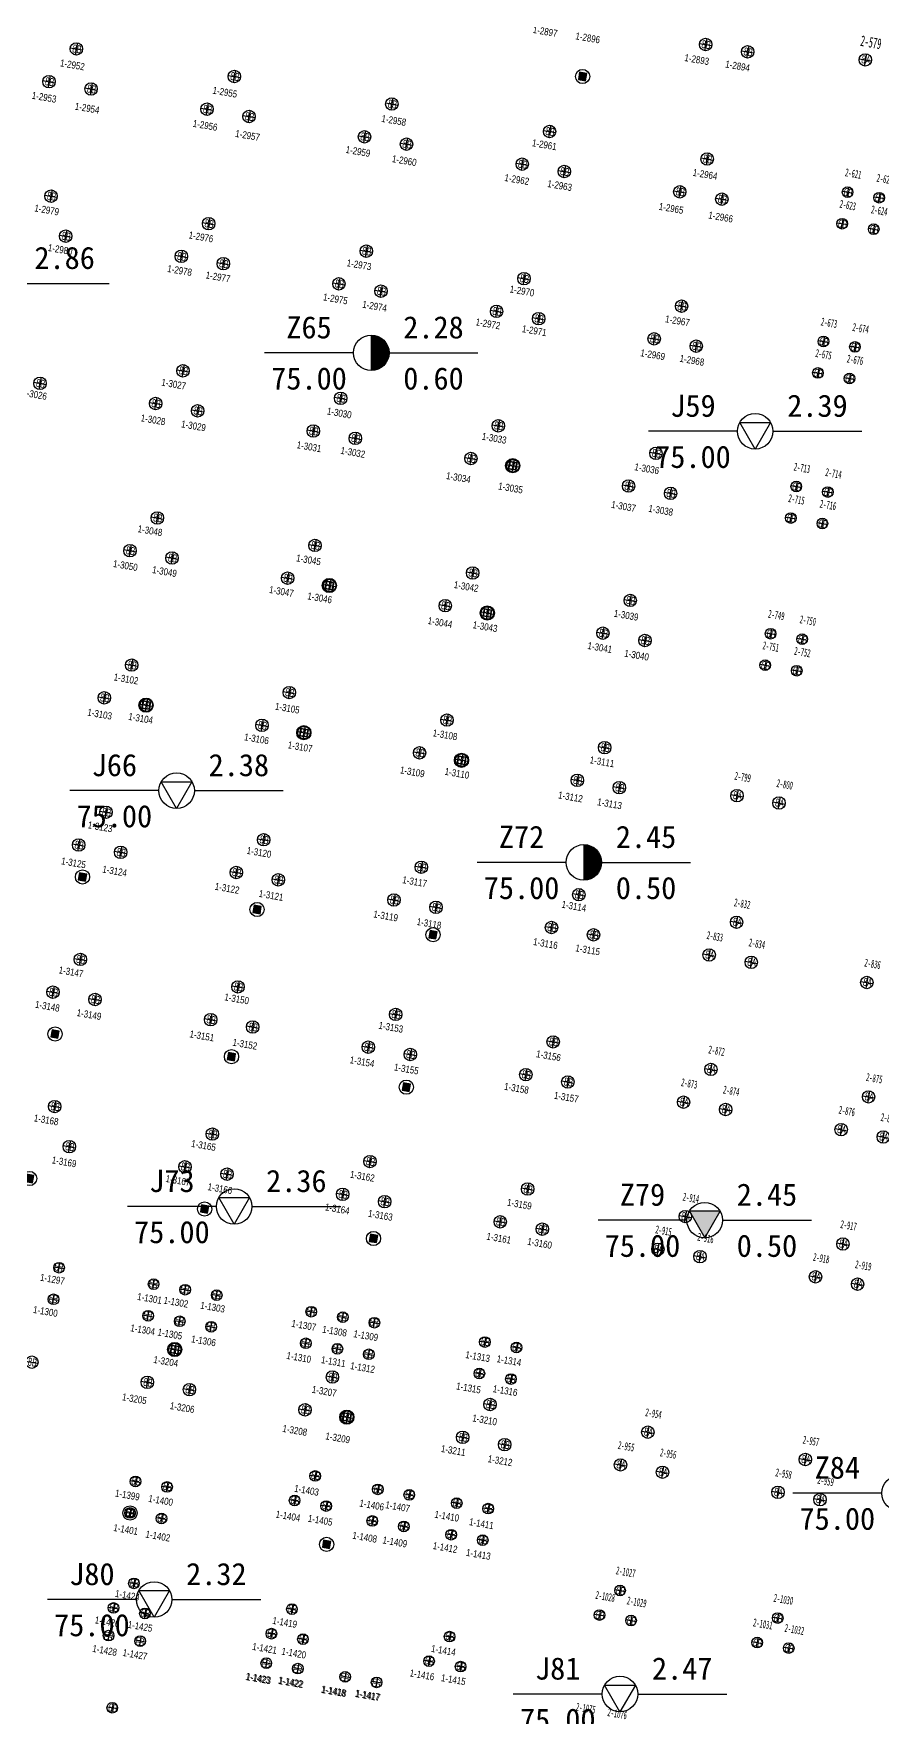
# Model space of a CAD drawing. Header units: millimetres. Extents: x 274830 to 6381169, y -2686084 to 432211.
# Drawn here: x 275197.8 to 275245.5, y 143208.3 to 143303 of the extents above; entities that cross this region are included whole.
import ezdxf
from ezdxf.enums import TextEntityAlignment as Align

# ---------------------------------------------------------------- set-up
doc = ezdxf.new("R2010")
doc.units = ezdxf.units.MM
doc.linetypes.add('DASHED2', pattern=[0.375, 0.25, -0.125])
for name, color, linetype in [('00-TKSXK', 7, 'Continuous'), ('HOLE', 1, 'Continuous'), ('S-FUND-PILE', 11, 'Continuous'), ('立柱桩', 4, 'Continuous')]:
    doc.layers.add(name, color=color, linetype=linetype)
doc.layers.add('_0', color=7, linetype='Continuous', lineweight=9)
doc.layers.add('ZBH', color=3, linetype='DASHED2', lineweight=20)
doc.layers.add('S-ANNO-MODI-NAME', color=1, linetype='Continuous', plot=False)
doc.styles.add('ST', font='')
doc.styles.add('ZBH', font='Arial', dxfattribs={"width": 0.8})
doc.styles.add('测量', font='', dxfattribs={"width": 0.5, "height": 600})
doc.styles.add('黑体', font='', dxfattribs={"width": 0.8})
doc.styles.get('ST').set_extended_font_data('SimSun')
doc.styles.get('测量').set_extended_font_data('SimSun')
doc.styles.get('黑体').set_extended_font_data('Microsoft YaHei')

# ---------------------------------------------------------------- blocks, each defined once
blk = doc.blocks.new('456855')
at = {"layer": 'S-FUND-PILE'}
for p, q in [((967509, 721662), (967509, 720962)), ((969909, 721662), (969909, 720962)), ((967159, 721312), (967859, 721312)), ((969559, 721312), (970259, 721312)), ((932339, 714990), (933039, 714990)), ((932689, 715340), (932689, 714640)), ((941359, 714990), (942059, 714990)), ((941709, 715340), (941709, 714640)), ((950349, 714985), (951049, 714985)), ((950699, 715335), (950699, 714635)), ((959354, 714990), (960054, 714990)), ((959704, 715340), (959704, 714640)), ((968349, 714985), (969049, 714985)), ((968699, 715335), (968699, 714635)), ((931489, 713262), (931489, 712562)), ((933889, 713262), (933889, 712562)), ((940509, 713262), (940509, 712562)), ((942909, 713262), (942909, 712562)), ((949499, 713256), (949499, 712556)), ((951899, 713256), (951899, 712556)), ((958504, 713262), (958504, 712562)), ((960904, 713262), (960904, 712562)), ((967499, 713256), (967499, 712556)), ((969899, 713256), (969899, 712556)), ((931139, 712912), (931839, 712912)), ((933539, 712912), (934239, 712912)), ((940159, 712912), (940859, 712912)), ((942559, 712912), (943259, 712912)), ((949149, 712906), (949849, 712906)), ((951549, 712906), (952249, 712906)), ((958154, 712912), (958854, 712912)), ((960554, 712912), (961254, 712912)), ((967149, 712906), (967849, 712906)), ((969549, 712906), (970249, 712906)), ((932354, 706590), (933054, 706590)), ((932704, 706940), (932704, 706240)), ((941354, 706590), (942054, 706590)), ((941704, 706940), (941704, 706240)), ((950354, 706590), (951054, 706590)), ((950704, 706940), (950704, 706240)), ((959354, 706590), (960054, 706590)), ((959704, 706940), (959704, 706240)), ((968354, 706590), (969054, 706590)), ((968704, 706940), (968704, 706240)), ((933554, 704512), (934254, 704512)), ((933904, 704862), (933904, 704162)), ((940154, 704512), (940854, 704512)), ((940504, 704862), (940504, 704162)), ((942554, 704512), (943254, 704512)), ((942904, 704862), (942904, 704162)), ((949154, 704512), (949854, 704512)), ((949504, 704862), (949504, 704162)), ((951554, 704512), (952254, 704512)), ((951904, 704862), (951904, 704162)), ((958154, 704512), (958854, 704512)), ((958504, 704862), (958504, 704162)), ((960554, 704512), (961254, 704512)), ((960904, 704862), (960904, 704162)), ((967154, 704512), (967854, 704512)), ((967504, 704862), (967504, 704162)), ((969554, 704512), (970254, 704512)), ((969904, 704862), (969904, 704162)), ((941354, 698190), (942054, 698190)), ((941704, 698540), (941704, 697840)), ((950354, 698190), (951054, 698190)), ((950704, 698540), (950704, 697840)), ((959354, 698190), (960054, 698190)), ((959704, 698540), (959704, 697840)), ((968354, 698190), (969054, 698190)), ((968704, 698540), (968704, 697840)), ((933554, 696112), (934254, 696112)), ((933904, 696462), (933904, 695762)), ((940154, 696112), (940854, 696112)), ((940504, 696462), (940504, 695762)), ((942554, 696112), (943254, 696112)), ((942904, 696462), (942904, 695762)), ((949154, 696112), (949854, 696112)), ((949504, 696462), (949504, 695762)), ((951554, 696112), (952254, 696112)), ((951904, 696462), (951904, 695762)), ((958154, 696112), (958854, 696112)), ((958504, 696462), (958504, 695762)), ((960554, 696112), (961254, 696112)), ((960904, 696462), (960904, 695762)), ((967154, 696112), (967854, 696112)), ((967504, 696462), (967504, 695762)), ((969554, 696112), (970254, 696112)), ((969904, 696462), (969904, 695762)), ((941354, 689790), (942054, 689790)), ((941704, 690140), (941704, 689440)), ((950354, 689790), (951054, 689790)), ((950704, 690140), (950704, 689440)), ((959354, 689790), (960054, 689790)), ((959704, 690140), (959704, 689440)), ((968354, 689790), (969054, 689790)), ((968704, 690140), (968704, 689440)), ((940154, 687712), (940854, 687712)), ((940504, 688062), (940504, 687362)), ((942554, 687712), (943254, 687712)), ((942904, 688062), (942904, 687362)), ((949154, 687712), (949854, 687712)), ((949504, 688062), (949504, 687362)), ((951554, 687712), (952254, 687712)), ((951904, 688062), (951904, 687362)), ((958154, 687712), (958854, 687712)), ((958504, 688062), (958504, 687362)), ((960554, 687712), (961254, 687712)), ((960904, 688062), (960904, 687362)), ((967154, 687712), (967854, 687712)), ((967504, 688062), (967504, 687362)), ((969554, 687712), (970254, 687712)), ((969904, 688062), (969904, 687362)), ((941704, 681740), (941704, 681040)), ((950704, 681740), (950704, 681040)), ((959704, 681740), (959704, 681040)), ((968709, 681740), (968709, 681040)), ((941354, 681390), (942054, 681390)), ((950354, 681390), (951054, 681390)), ((959354, 681390), (960054, 681390)), ((968359, 681390), (969059, 681390)), ((940154, 679312), (940854, 679312)), ((940504, 679662), (940504, 678962)), ((942554, 679312), (943254, 679312)), ((942904, 679662), (942904, 678962)), ((949154, 679312), (949854, 679312)), ((949504, 679662), (949504, 678962)), ((951554, 679312), (952254, 679312)), ((951904, 679662), (951904, 678962)), ((958154, 679312), (958854, 679312)), ((958504, 679662), (958504, 678962)), ((960554, 679312), (961254, 679312)), ((960904, 679662), (960904, 678962)), ((967159, 679312), (967859, 679312)), ((967509, 679662), (967509, 678962)), ((969559, 679312), (970259, 679312)), ((969909, 679662), (969909, 678962)), ((941704, 673340), (941704, 672640)), ((950704, 673340), (950704, 672640)), ((959704, 673340), (959704, 672640)), ((968699, 673340), (968699, 672640)), ((941354, 672990), (942054, 672990)), ((950354, 672990), (951054, 672990)), ((959354, 672990), (960054, 672990)), ((968349, 672990), (969049, 672990)), ((940504, 671262), (940504, 670562)), ((942904, 671262), (942904, 670562)), ((949504, 671262), (949504, 670562)), ((951904, 671262), (951904, 670562)), ((958504, 671262), (958504, 670562)), ((960904, 671262), (960904, 670562)), ((967499, 671262), (967499, 670562)), ((969899, 671262), (969899, 670562)), ((940154, 670912), (940854, 670912)), ((942554, 670912), (943254, 670912)), ((949154, 670912), (949854, 670912)), ((951554, 670912), (952254, 670912)), ((958154, 670912), (958854, 670912)), ((960554, 670912), (961254, 670912)), ((967149, 670912), (967849, 670912)), ((969549, 670912), (970249, 670912)), ((941704, 664940), (941704, 664240)), ((950704, 664940), (950704, 664240)), ((959704, 664940), (959704, 664240)), ((968699, 664940), (968699, 664240)), ((941354, 664590), (942054, 664590)), ((950354, 664590), (951054, 664590)), ((959354, 664590), (960054, 664590)), ((968349, 664590), (969049, 664590)), ((940504, 662862), (940504, 662162)), ((942904, 662862), (942904, 662162)), ((949504, 662862), (949504, 662162)), ((951904, 662862), (951904, 662162)), ((958504, 662862), (958504, 662162)), ((960904, 662862), (960904, 662162)), ((967499, 662862), (967499, 662162)), ((969899, 662862), (969899, 662162)), ((940154, 662512), (940854, 662512)), ((942554, 662512), (943254, 662512)), ((949154, 662512), (949854, 662512)), ((951554, 662512), (952254, 662512)), ((958154, 662512), (958854, 662512)), ((960554, 662512), (961254, 662512)), ((967149, 662512), (967849, 662512)), ((969549, 662512), (970249, 662512)), ((941354, 656190), (942054, 656190)), ((941704, 656540), (941704, 655840)), ((950354, 656190), (951054, 656190)), ((950704, 656540), (950704, 655840)), ((959354, 656190), (960054, 656190)), ((959704, 656540), (959704, 655840)), ((968354, 656190), (969054, 656190)), ((968704, 656540), (968704, 655840)), ((942904, 654462), (942904, 653762)), ((949504, 654462), (949504, 653762)), ((951904, 654462), (951904, 653762)), ((958504, 654462), (958504, 653762)), ((960904, 654462), (960904, 653762)), ((967504, 654462), (967504, 653762)), ((969904, 654462), (969904, 653762)), ((942554, 654112), (943254, 654112)), ((949154, 654112), (949854, 654112)), ((951554, 654112), (952254, 654112)), ((958154, 654112), (958854, 654112)), ((960554, 654112), (961254, 654112)), ((967154, 654112), (967854, 654112)), ((969554, 654112), (970254, 654112)), ((943504, 647005), (943504, 647605)), ((948904, 647005), (948904, 647605)), ((950704, 647005), (950704, 647605)), ((952504, 647005), (952504, 647605)), ((957904, 647005), (957904, 647605)), ((959704, 647005), (959704, 647605)), ((961504, 647005), (961504, 647605)), ((967814, 647605), (967814, 647005)), ((969614, 647605), (969614, 647005)), ((943204, 647305), (943804, 647305)), ((948604, 647305), (949204, 647305)), ((950404, 647305), (951004, 647305)), ((952204, 647305), (952804, 647305)), ((957604, 647305), (958204, 647305)), ((959404, 647305), (960004, 647305)), ((961204, 647305), (961804, 647305)), ((967514, 647305), (968114, 647305)), ((969314, 647305), (969914, 647305)), ((943504, 645205), (943504, 645805)), ((948904, 645205), (948904, 645805)), ((950704, 645205), (950704, 645805)), ((952504, 645205), (952504, 645805)), ((957904, 645205), (957904, 645805)), ((959704, 645205), (959704, 645805)), ((961504, 645205), (961504, 645805)), ((967814, 645805), (967814, 645205)), ((969614, 645805), (969614, 645205)), ((943204, 645505), (943804, 645505)), ((948604, 645505), (949204, 645505)), ((950404, 645505), (951004, 645505)), ((952204, 645505), (952804, 645505)), ((957604, 645505), (958204, 645505)), ((959404, 645505), (960004, 645505)), ((961204, 645505), (961804, 645505)), ((967514, 645505), (968114, 645505)), ((969314, 645505), (969914, 645505)), ((950354, 643890), (951054, 643890)), ((950704, 644240), (950704, 643540)), ((959354, 643890), (960054, 643890)), ((959704, 644240), (959704, 643540)), ((968354, 643890), (969054, 643890)), ((968704, 644240), (968704, 643540)), ((949504, 642162), (949504, 641462)), ((951904, 642162), (951904, 641462)), ((958504, 642162), (958504, 641462)), ((960904, 642162), (960904, 641462)), ((967504, 642162), (967504, 641462)), ((969904, 642162), (969904, 641462)), ((942554, 641812), (943254, 641812)), ((949154, 641812), (949854, 641812)), ((951554, 641812), (952254, 641812)), ((958154, 641812), (958854, 641812)), ((960554, 641812), (961254, 641812)), ((967154, 641812), (967854, 641812)), ((969554, 641812), (970254, 641812)), ((959404, 638244), (960004, 638244)), ((959704, 638544), (959704, 637944)), ((963304, 638405), (963304, 637805)), ((965104, 638405), (965104, 637805)), ((967809, 638405), (967809, 637805)), ((969609, 638405), (969609, 637805)), ((963004, 638105), (963604, 638105)), ((964804, 638105), (965404, 638105)), ((967509, 638105), (968109, 638105)), ((969309, 638105), (969909, 638105)), ((949804, 636505), (949804, 635905)), ((951604, 636505), (951604, 635905)), ((958504, 636685), (959104, 636685)), ((958804, 636985), (958804, 636385)), ((960304, 636685), (960904, 636685)), ((960604, 636985), (960604, 636385)), ((963004, 636305), (963604, 636305)), ((963304, 636605), (963304, 636005)), ((964804, 636305), (965404, 636305)), ((965104, 636605), (965104, 636005)), ((967509, 636305), (968109, 636305)), ((967809, 636605), (967809, 636005)), ((969309, 636305), (969909, 636305)), ((969609, 636605), (969609, 636005)), ((949504, 636205), (950104, 636205)), ((951304, 636205), (951904, 636205)), ((949504, 634405), (950104, 634405)), ((949804, 634705), (949804, 634105)), ((951304, 634405), (951904, 634405)), ((951604, 634705), (951604, 634105)), ((950704, 630844), (950704, 630244)), ((959404, 630644), (960004, 630644)), ((959704, 630944), (959704, 630344)), ((968404, 630644), (969004, 630644)), ((968704, 630944), (968704, 630344)), ((950404, 630544), (951004, 630544)), ((949504, 628985), (950104, 628985)), ((949804, 629285), (949804, 628685)), ((951304, 628985), (951904, 628985)), ((951604, 629285), (951604, 628685)), ((958504, 629085), (959104, 629085)), ((958804, 629385), (958804, 628785)), ((960304, 629085), (960904, 629085)), ((960604, 629385), (960604, 628785)), ((967504, 629085), (968104, 629085)), ((967804, 629385), (967804, 628785)), ((969304, 629085), (969904, 629085)), ((969604, 629385), (969604, 628785))]:
    blk.add_line(p, q, dxfattribs=at)
for centre, radius in [((967509, 721312), 350), ((969909, 721312), 350), ((932689, 714990), 350), ((941709, 714990), 350), ((950699, 714985), 350), ((959704, 714990), 350), ((968699, 714985), 350), ((931489, 712912), 350), ((933889, 712912), 350), ((940509, 712912), 350), ((942909, 712912), 350), ((949499, 712906), 350), ((951899, 712906), 350), ((958504, 712912), 350), ((960904, 712912), 350), ((967499, 712906), 350), ((969899, 712906), 350), ((932704, 706590), 350), ((941704, 706590), 350), ((950704, 706590), 350), ((959704, 706590), 350), ((968704, 706590), 350), ((933904, 704512), 350), ((940504, 704512), 350), ((942904, 704512), 350), ((949504, 704512), 350), ((951904, 704512), 350), ((958504, 704512), 350), ((960904, 704512), 350), ((967504, 704512), 350), ((969904, 704512), 350), ((941704, 698190), 350), ((950704, 698190), 350), ((959704, 698190), 350), ((968704, 698190), 350), ((933904, 696112), 350), ((940504, 696112), 350), ((942904, 696112), 350), ((949504, 696112), 350), ((951904, 696112), 350), ((958504, 696112), 350), ((960904, 696112), 350), ((967504, 696112), 350), ((969904, 696112), 350), ((941704, 689790), 350), ((950704, 689790), 350), ((959704, 689790), 350), ((968704, 689790), 350), ((940504, 687712), 350), ((942904, 687712), 350), ((949504, 687712), 350), ((951904, 687712), 350), ((958504, 687712), 350), ((960904, 687712), 350), ((967504, 687712), 350), ((969904, 687712), 350), ((941704, 681390), 350), ((950704, 681390), 350), ((959704, 681390), 350), ((968709, 681390), 350), ((940504, 679312), 350), ((942904, 679312), 350), ((949504, 679312), 350), ((951904, 679312), 350), ((958504, 679312), 350), ((960904, 679312), 350), ((967509, 679312), 350), ((969909, 679312), 350), ((941704, 672990), 350), ((950704, 672990), 350), ((959704, 672990), 350), ((968699, 672990), 350), ((940504, 670912), 350), ((942904, 670912), 350), ((949504, 670912), 350), ((951904, 670912), 350), ((958504, 670912), 350), ((960904, 670912), 350), ((967499, 670912), 350), ((969899, 670912), 350), ((941704, 664590), 350), ((950704, 664590), 350), ((959704, 664590), 350), ((968699, 664590), 350), ((940504, 662512), 350), ((942904, 662512), 350), ((949504, 662512), 350), ((951904, 662512), 350), ((958504, 662512), 350), ((960904, 662512), 350), ((967499, 662512), 350), ((969899, 662512), 350), ((941704, 656190), 350), ((950704, 656190), 350), ((959704, 656190), 350), ((968704, 656190), 350), ((942904, 654112), 350), ((949504, 654112), 350), ((951904, 654112), 350), ((958504, 654112), 350), ((960904, 654112), 350), ((967504, 654112), 350), ((969904, 654112), 350), ((943504, 647305), 300), ((948904, 647305), 300), ((950704, 647305), 300), ((952504, 647305), 300), ((957904, 647305), 300), ((959704, 647305), 300), ((961504, 647305), 300), ((967814, 647305), 300), ((969614, 647305), 300), ((943504, 645505), 300), ((948904, 645505), 300), ((950704, 645505), 300), ((952504, 645505), 300), ((957904, 645505), 300), ((959704, 645505), 300), ((961504, 645505), 300), ((967814, 645505), 300), ((969614, 645505), 300), ((950704, 643890), 350), ((959704, 643890), 350), ((968704, 643890), 350), ((942904, 641812), 350), ((949504, 641812), 350), ((951904, 641812), 350), ((958504, 641812), 350), ((960904, 641812), 350), ((967504, 641812), 350), ((969904, 641812), 350), ((959704, 638244), 300), ((963304, 638105), 300), ((965104, 638105), 300), ((967809, 638105), 300), ((969609, 638105), 300), ((949804, 636205), 300), ((951604, 636205), 300), ((958804, 636685), 300), ((960604, 636685), 300), ((963304, 636305), 300), ((965104, 636305), 300), ((967809, 636305), 300), ((969609, 636305), 300), ((949804, 634405), 300), ((951604, 634405), 300), ((950704, 630544), 300), ((959704, 630644), 300), ((968704, 630644), 300), ((949804, 628985), 300), ((951604, 628985), 300), ((958804, 629085), 300), ((960604, 629085), 300), ((967804, 629085), 300), ((969604, 629085), 300)]:
    blk.add_circle(centre, radius, dxfattribs=at)
at = {"layer": 'S-FUND-PILE', "style": '黑体', "width": 0.7}
for s, p in [('8B', (967290, 721088)), ('8B', (969690, 721088)), ('8B', (932470, 714767)), ('8B', (941490, 714767)), ('8B', (950480, 714761)), ('8B', (959485, 714767)), ('8B', (968480, 714761)), ('8B', (931270, 712688)), ('8B', (933670, 712688)), ('8B', (940290, 712688)), ('8B', (942690, 712688)), ('8B', (949280, 712683)), ('8B', (951680, 712683)), ('8B', (958285, 712688)), ('8B', (960685, 712688)), ('8B', (967280, 712683)), ('8B', (969680, 712683)), ('8B', (932485, 706367)), ('8B', (941485, 706367)), ('8B', (950485, 706367)), ('8B', (959485, 706367)), ('8B', (968485, 706367)), ('8B', (933685, 704288)), ('8B', (940285, 704288)), ('8B', (942685, 704288)), ('8B', (949285, 704288)), ('8B', (951685, 704288)), ('8B', (958285, 704288)), ('8B', (960685, 704288)), ('8B', (967285, 704288)), ('8B', (969685, 704288)), ('8B', (941485, 697967)), ('8B', (950485, 697967)), ('8B', (959485, 697967)), ('8B', (968485, 697967)), ('8B', (933685, 695888)), ('8B', (940285, 695888)), ('8B', (942685, 695888)), ('8B', (949285, 695888)), ('8B', (951685, 695888)), ('8B', (958285, 695888)), ('8B', (960685, 695888)), ('8B', (967285, 695888)), ('8B', (969685, 695888)), ('8B', (941485, 689567)), ('8B', (950485, 689567)), ('8B', (959485, 689567)), ('8B', (968485, 689567)), ('8B', (940285, 687488)), ('8B', (942685, 687488)), ('8B', (949285, 687488)), ('8B', (951685, 687488)), ('8B', (958285, 687488)), ('8B', (960685, 687488)), ('8B', (967285, 687488)), ('8B', (969685, 687488)), ('8B', (941485, 681167)), ('8B', (950485, 681167)), ('8B', (959485, 681167)), ('8B', (968490, 681167)), ('8B', (940285, 679088)), ('8B', (942685, 679088)), ('8B', (949285, 679088)), ('8B', (951685, 679088)), ('8B', (958285, 679088)), ('8B', (960685, 679088)), ('8B', (967290, 679088)), ('8B', (969690, 679088)), ('8B', (941485, 672767)), ('8B', (950485, 672767)), ('8B', (959485, 672767)), ('8B', (968480, 672767)), ('8B', (940285, 670688)), ('8B', (942685, 670688)), ('8B', (949285, 670688)), ('8B', (951685, 670688)), ('8B', (958285, 670688)), ('8B', (960685, 670688)), ('8B', (967280, 670688)), ('8B', (969680, 670688)), ('8B', (941485, 664367)), ('8B', (950485, 664367)), ('8B', (959485, 664367)), ('8B', (968480, 664367)), ('8B', (940285, 662288)), ('8B', (942685, 662288)), ('8B', (949285, 662288)), ('8B', (951685, 662288)), ('8B', (958285, 662288)), ('8B', (960685, 662288)), ('8B', (967280, 662288)), ('8B', (969680, 662288)), ('8B', (941485, 655967)), ('8B', (950485, 655967)), ('8B', (959485, 655967)), ('8B', (968485, 655967)), ('8B', (942685, 653888)), ('8B', (949285, 653888)), ('8B', (951685, 653888)), ('8B', (958285, 653888)), ('8B', (960685, 653888)), ('8B', (967285, 653888)), ('8B', (969685, 653888)), ('6B', (967587, 647101)), ('6B', (969387, 647101)), ('6B', (967587, 645301)), ('6B', (969387, 645301)), ('8B', (950485, 643667)), ('8B', (959485, 643667)), ('8B', (968485, 643667)), ('8B', (942685, 641588)), ('8B', (949285, 641588)), ('8B', (951685, 641588)), ('8B', (958285, 641588)), ('8B', (960685, 641588)), ('8B', (967285, 641588)), ('8B', (969685, 641588)), ('6B', (959477, 638041)), ('6B', (963077, 637901)), ('6B', (964877, 637901)), ('6B', (967582, 637901)), ('6B', (969382, 637901)), ('6B', (949577, 636001)), ('6B', (951377, 636001)), ('6B', (958577, 636481)), ('6B', (960377, 636481)), ('6B', (963077, 636101)), ('6B', (964877, 636101)), ('6B', (967582, 636101)), ('6B', (969382, 636101)), ('6B', (949577, 634201)), ('6B', (951377, 634201)), ('6B', (950476, 630341)), ('6B', (959476, 630441)), ('6B', (968477, 630441)), ('6B', (949576, 628781)), ('6B', (951376, 628781)), ('6B', (958576, 628881)), ('6B', (960376, 628881)), ('6B', (967577, 628881)), ('6B', (969377, 628881))]:
    blk.add_text(s, height=450, dxfattribs=at).set_placement(p)
for p in [(943708, 647077), (949108, 647077), (950908, 647077), (952708, 647077), (958108, 647077), (959908, 647077), (961708, 647077), (943708, 645277), (949108, 645277), (950908, 645277), (952708, 645277), (958108, 645277), (959908, 645277), (961708, 645277)]:
    blk.add_text('6B', height=450, rotation=90, dxfattribs=at).set_placement(p)
blk = doc.blocks.new('1566')
at = {"layer": 'S-FUND-PILE'}
for p, q in [((976154, 722005), (976854, 722005)), ((976504, 722355), (976504, 721655)), ((976504, 714505), (977104, 714505)), ((976804, 714805), (976804, 714205)), ((978304, 714505), (978904, 714505)), ((978604, 714805), (978604, 714205)), ((976804, 713005), (976804, 712405)), ((978604, 713005), (978604, 712405)), ((976504, 712705), (977104, 712705)), ((978304, 712705), (978904, 712705)), ((976904, 706305), (976904, 705705)), ((978704, 706305), (978704, 705705)), ((976604, 706005), (977204, 706005)), ((978404, 706005), (979004, 706005)), ((976904, 704505), (976904, 703905)), ((978704, 704505), (978704, 703905)), ((976604, 704205), (977204, 704205)), ((978404, 704205), (979004, 704205)), ((976804, 698005), (976804, 697405)), ((978604, 698005), (978604, 697405)), ((976504, 697705), (977104, 697705)), ((978304, 697705), (978904, 697705)), ((976504, 695905), (977104, 695905)), ((976804, 696205), (976804, 695605)), ((978304, 695905), (978904, 695905)), ((978604, 696205), (978604, 695605)), ((976504, 689305), (977104, 689305)), ((976804, 689605), (976804, 689005)), ((978304, 689305), (978904, 689305)), ((978604, 689605), (978604, 689005)), ((976504, 687505), (977104, 687505)), ((976804, 687805), (976804, 687205)), ((978304, 687505), (978904, 687505)), ((978604, 687805), (978604, 687205)), ((976154, 680005), (976854, 680005)), ((976504, 680355), (976504, 679655)), ((978554, 680005), (979254, 680005)), ((978904, 680355), (978904, 679655)), ((977704, 673340), (977704, 672640)), ((977354, 672990), (978054, 672990)), ((976504, 671262), (976504, 670562)), ((978904, 671262), (978904, 670562)), ((985504, 671262), (985504, 670562)), ((976154, 670912), (976854, 670912)), ((978554, 670912), (979254, 670912)), ((985154, 670912), (985854, 670912)), ((977704, 664940), (977704, 664240)), ((986704, 664940), (986704, 664240)), ((977354, 664590), (978054, 664590)), ((986354, 664590), (987054, 664590)), ((976504, 662862), (976504, 662162)), ((978904, 662862), (978904, 662162)), ((985504, 662862), (985504, 662162)), ((987904, 662862), (987904, 662162)), ((976154, 662512), (976854, 662512)), ((978554, 662512), (979254, 662512)), ((985154, 662512), (985854, 662512)), ((987554, 662512), (988254, 662512)), ((977354, 656190), (978054, 656190)), ((977704, 656540), (977704, 655840)), ((986354, 656190), (987054, 656190)), ((986704, 656540), (986704, 655840)), ((976504, 654462), (976504, 653762)), ((978904, 654462), (978904, 653762)), ((985504, 654462), (985504, 653762)), ((987904, 654462), (987904, 653762)), ((976154, 654112), (976854, 654112)), ((978554, 654112), (979254, 654112)), ((985154, 654112), (985854, 654112)), ((987554, 654112), (988254, 654112)), ((977363, 643885), (978063, 643885)), ((977713, 644235), (977713, 643535)), ((986354, 643890), (987054, 643890)), ((986704, 644240), (986704, 643540)), ((976513, 642156), (976513, 641456)), ((978913, 642156), (978913, 641456)), ((985504, 642162), (985504, 641462)), ((987904, 642162), (987904, 641462)), ((976163, 641806), (976863, 641806)), ((978563, 641806), (979263, 641806)), ((985154, 641812), (985854, 641812)), ((987554, 641812), (988254, 641812)), ((977404, 634844), (978004, 634844)), ((977704, 635144), (977704, 634544)), ((986404, 634844), (987004, 634844)), ((986704, 635144), (986704, 634544)), ((976804, 633585), (976804, 632985)), ((978604, 633585), (978604, 632985)), ((985804, 633585), (985804, 632985)), ((987604, 633585), (987604, 632985)), ((976504, 633285), (977104, 633285)), ((978304, 633285), (978904, 633285)), ((985504, 633285), (986104, 633285)), ((987304, 633285), (987904, 633285)), ((950104, 627405), (949504, 627405)), ((949804, 627705), (949804, 627105)), ((951904, 627405), (951304, 627405)), ((951604, 627705), (951604, 627105)), ((959104, 627405), (958504, 627405)), ((958804, 627705), (958804, 627105)), ((960904, 627405), (960304, 627405)), ((960604, 627705), (960604, 627105)), ((963604, 627405), (963004, 627405)), ((963304, 627705), (963304, 627105)), ((965404, 627405), (964804, 627405)), ((965104, 627705), (965104, 627105)), ((950404, 623444), (951004, 623444)), ((950704, 623744), (950704, 623144))]:
    blk.add_line(p, q, dxfattribs=at)
for centre, radius in [((976504, 722005), 350), ((976804, 714505), 300), ((978604, 714505), 300), ((976804, 712705), 300), ((978604, 712705), 300), ((976904, 706005), 300), ((978704, 706005), 300), ((976904, 704205), 300), ((978704, 704205), 300), ((976804, 697705), 300), ((978604, 697705), 300), ((976804, 695905), 300), ((978604, 695905), 300), ((976804, 689305), 300), ((978604, 689305), 300), ((976804, 687505), 300), ((978604, 687505), 300), ((976504, 680005), 350), ((978904, 680005), 350), ((977704, 672990), 350), ((976504, 670912), 350), ((978904, 670912), 350), ((985504, 670912), 350), ((977704, 664590), 350), ((986704, 664590), 350), ((976504, 662512), 350), ((978904, 662512), 350), ((985504, 662512), 350), ((987904, 662512), 350), ((977704, 656190), 350), ((986704, 656190), 350), ((976504, 654112), 350), ((978904, 654112), 350), ((985504, 654112), 350), ((987904, 654112), 350), ((977713, 643885), 350), ((986704, 643890), 350), ((976513, 641806), 350), ((978913, 641806), 350), ((985504, 641812), 350), ((987904, 641812), 350), ((977704, 634844), 300), ((986704, 634844), 300), ((976804, 633285), 300), ((978604, 633285), 300), ((985804, 633285), 300), ((987604, 633285), 300), ((949804, 627405), 300), ((951604, 627405), 300), ((958804, 627405), 300), ((960604, 627405), 300), ((963304, 627405), 300), ((965104, 627405), 300), ((950704, 623444), 300)]:
    blk.add_circle(centre, radius, dxfattribs=at)
at = {"layer": 'S-FUND-PILE', "style": '黑体', "width": 0.7}
for s, p in [('8A', (976291, 721791)), ('6B', (976583, 714270)), ('6B', (978383, 714270)), ('6B', (976583, 712470)), ('6B', (978383, 712470)), ('6B', (976683, 705770)), ('6B', (978483, 705770)), ('6B', (976683, 703970)), ('6B', (978483, 703970)), ('6B', (976583, 697470)), ('6B', (978383, 697470)), ('6B', (976583, 695670)), ('6B', (978383, 695670)), ('6B', (976583, 689070)), ('6B', (978383, 689070)), ('6B', (976583, 687270)), ('6B', (978383, 687270)), ('8A', (976291, 679791)), ('8A', (978691, 679791)), ('8A', (977491, 672776)), ('8A', (976291, 670698)), ('8A', (978691, 670698)), ('8A', (985291, 670698)), ('8A', (977491, 664376)), ('8A', (986491, 664376)), ('8A', (976291, 662298)), ('8A', (978691, 662298)), ('8A', (985291, 662298)), ('8A', (987691, 662298)), ('8A', (977491, 655976)), ('8A', (986491, 655976)), ('8A', (976291, 653898)), ('8A', (978691, 653898)), ('8A', (985291, 653898)), ('8A', (987691, 653898)), ('8A', (977500, 643671)), ('8A', (986491, 643676)), ('8A', (976300, 641593)), ('8A', (978700, 641593)), ('8A', (985291, 641598)), ('8A', (987691, 641598)), ('6B', (977483, 634610)), ('6B', (986483, 634610)), ('6B', (976583, 633050)), ('6B', (978383, 633050)), ('6B', (985583, 633050)), ('6B', (987383, 633050)), ('6B', (950483, 623210))]:
    blk.add_text(s, height=450, dxfattribs=at).set_placement(p)
for p in [(949570, 627626), (951370, 627626), (958570, 627626), (960370, 627626), (963070, 627626), (964870, 627626)]:
    blk.add_text('6B', height=450, rotation=270, dxfattribs=at).set_placement(p)
blk = doc.blocks.new('H_sam_hole')
blk.add_line((0, 2), (0, -2))
at = {"const_width": 2}
blk.add_lwpolyline([(0, -1, 0.414214), (1, 0, 0.414214), (0, 1, 1)], format="xyb", dxfattribs=at)
blk.add_circle((0, 0), 2)
blk = doc.blocks.new('H_cpt_hole')
for p, q in [((-1.73, 1), (1.73, 1)), ((0, -2), (-1.73, 1)), ((1.73, 1), (0, -2))]:
    blk.add_line(p, q)
blk.add_circle((0, 0), 2)
blk = doc.blocks.new('H_spt_hole')
blk.add_hatch(color=256).paths.add_polyline_path([(-1.73, 1), (0, -2), (1.73, 1)])
blk.add_lwpolyline([(0, -2), (1.73, 1), (-1.73, 1)], close=True)
blk.add_circle((0, 0), 2)
blk = doc.blocks.new('A$C7E34312C')
at = {"layer": 'HOLE', "linetype": 'Continuous'}
for points in [[(361.134, 24.321), (366.134, 24.321)], [(379.878, 20.415), (374.878, 20.415)], [(381.878, 20.415), (386.878, 20.415)], [(401.472, 16.007), (396.472, 16.007)], [(403.472, 16.007), (408.472, 16.007)], [(368.931, -4.201), (363.931, -4.201)], [(370.931, -4.201), (375.931, -4.201)], [(391.833, -8.237), (386.833, -8.237)], [(393.833, -8.237), (398.833, -8.237)], [(372.165, -27.586), (367.165, -27.586)], [(374.165, -27.586), (379.165, -27.586)], [(398.633, -28.356), (393.633, -28.356)], [(400.633, -28.356), (405.633, -28.356)], [(409.592, -43.704), (404.592, -43.704)], [(367.667, -49.689), (362.667, -49.689)], [(369.667, -49.689), (374.667, -49.689)], [(393.867, -55.003), (388.867, -55.003)], [(395.867, -55.003), (400.867, -55.003)]]:
    blk.add_lwpolyline(points, dxfattribs=at)
at = {"layer": 'HOLE', "xscale": 0.5, "yscale": 0.5, "zscale": 0.5}
for name, p in [('H_sam_hole', (380.878, 20.415)), ('H_cpt_hole', (402.472, 16.007)), ('H_cpt_hole', (369.931, -4.201)), ('H_sam_hole', (392.833, -8.237)), ('H_cpt_hole', (373.165, -27.586)), ('H_spt_hole', (399.633, -28.356)), ('H_sam_hole', (410.592, -43.704)), ('H_cpt_hole', (368.667, -49.689)), ('H_cpt_hole', (394.867, -55.003))]:
    blk.add_blockref(name, p, dxfattribs=at)
at = {"layer": 'HOLE', "style": 'ST'}
for s, p in [('2.86', (363.634, 25.758)), ('Z65', (377.378, 21.852)), ('2.28', (384.378, 21.852)), ('75.00', (377.378, 18.977)), ('0.60', (384.378, 18.977)), ('J59', (398.972, 17.444)), ('2.39', (405.972, 17.444)), ('75.00', (398.972, 14.569)), ('J66', (366.431, -2.764)), ('2.38', (373.431, -2.764)), ('75.00', (366.431, -5.639)), ('Z72', (389.333, -6.8)), ('2.45', (396.333, -6.8)), ('75.00', (389.333, -9.675)), ('0.50', (396.333, -9.675)), ('J73', (369.665, -26.149)), ('2.36', (376.665, -26.149)), ('Z79', (396.133, -26.919)), ('2.45', (403.133, -26.919)), ('75.00', (369.665, -29.024)), ('75.00', (396.133, -29.794)), ('0.50', (403.133, -29.794)), ('Z84', (407.092, -42.267)), ('75.00', (407.092, -45.142)), ('J80', (365.167, -48.252)), ('2.32', (372.167, -48.252)), ('75.00', (365.167, -51.127)), ('J81', (391.367, -53.566)), ('2.47', (398.367, -53.566)), ('75.00', (391.367, -56.441))]:
    blk.add_text(s, height=1.25, dxfattribs=at).set_placement(p, align=Align.MIDDLE_CENTER)
blk = doc.blocks.new('ZCLZ1')
at = {"layer": '立柱桩'}
h = blk.add_hatch(color=256, dxfattribs=at)
h.dxf.hatch_style = 1
h.paths.add_polyline_path([(-204, 204), (-204, -204), (204, -204), (204, 204)])
blk.add_lwpolyline([(-204, 204), (-204, -204), (204, -204), (204, 204), (-204, 204)], dxfattribs=at)
blk.add_circle((0, 0), 400, dxfattribs=at)
blk = doc.blocks.new('ZCLZ2')
at = {"layer": '立柱桩'}
for points in [[(-204, 204), (-204, -204), (204, -204), (204, 204), (-204, 204)], [(-204, 204), (204, 204), (204, -204), (-204, -204), (-204, 204)]]:
    blk.add_lwpolyline(points, dxfattribs=at)
blk.add_circle((0, 0), 400, dxfattribs=at)

msp = doc.modelspace()

# ---------------------------------------------------------------- block references
at = {"layer": '00-TKSXK', "xscale": 0.001, "yscale": 0.001, "zscale": 0.001, "rotation": 350.1073988818624}
msp.add_blockref('456855', (274158.507, 142758.039), dxfattribs=at)
at = {"layer": '_0'}
msp.add_blockref('A$C7E34312C', (274835.87, 143264.654), dxfattribs=at)
at = {"layer": 'S-ANNO-MODI-NAME', "xscale": 0.0009999999999999998, "yscale": 0.0009999999999999998, "zscale": 0.0009999999999999998, "rotation": 350.1073988818654}
msp.add_blockref('1566', (274158.507, 142758.039), dxfattribs=at)
at = {"layer": '立柱桩', "xscale": 0.001000000000000053, "yscale": 0.001000000000000053, "zscale": 0.001000000000000053, "rotation": 350.1073988818102}
for name, p in [('ZCLZ1', (275228.632, 143300.611)), ('ZCLZ2', (275224.703, 143278.723)), ('ZCLZ2', (275214.393, 143271.989)), ('ZCLZ2', (275223.274, 143270.44)), ('ZCLZ2', (275204.084, 143265.26)), ('ZCLZ2', (275212.959, 143263.707)), ('ZCLZ2', (275221.825, 143262.161)), ('ZCLZ1', (275200.509, 143255.598)), ('ZCLZ1', (275210.328, 143253.768)), ('ZCLZ1', (275220.223, 143252.348)), ('ZCLZ1', (275198.964, 143246.766)), ('ZCLZ1', (275208.885, 143245.494)), ('ZCLZ1', (275218.721, 143243.779)), ('ZCLZ1', (275197.531, 143238.643)), ('ZCLZ1', (275207.375, 143236.926)), ('ZCLZ1', (275216.874, 143235.27)), ('ZCLZ2', (275205.697, 143229.023)), ('ZCLZ2', (275215.373, 143225.22)), ('ZCLZ2', (275203.181, 143219.833)), ('ZCLZ1', (275214.237, 143218.067))]:
    msp.add_blockref(name, p, dxfattribs=at)

# ---------------------------------------------------------------- texts
at = {"layer": 'ZBH', "style": 'ZBH', "width": 0.8}
for s, p in [('1-2897', (275226.531, 143303.142)), ('1-2896', (275228.928, 143302.783)), ('1-2952', (275199.944, 143301.267)), ('1-2893', (275235.059, 143301.564)), ('1-2894', (275237.354, 143301.203)), ('1-2953', (275198.351, 143299.443)), ('1-2955', (275208.519, 143299.729)), ('1-2954', (275200.772, 143298.83)), ('1-2956', (275207.408, 143297.863)), ('1-2957', (275209.795, 143297.299)), ('1-2958', (275218.019, 143298.141)), ('1-2959', (275216.005, 143296.398)), ('1-2961', (275226.485, 143296.774)), ('1-2960', (275218.608, 143295.88)), ('1-2962', (275224.937, 143294.819)), ('1-2963', (275227.346, 143294.479)), ('1-2964', (275235.525, 143295.107)), ('1-2979', (275198.498, 143293.107)), ('1-2965', (275233.616, 143293.196)), ('1-2966', (275236.402, 143292.71)), ('1-2976', (275207.174, 143291.59)), ('1-2980', (275199.256, 143290.882)), ('1-2978', (275205.972, 143289.702)), ('1-2973', (275216.065, 143290.025)), ('1-2977', (275208.131, 143289.339)), ('1-2975', (275214.735, 143288.105)), ('1-2970', (275225.231, 143288.549)), ('1-2974', (275216.939, 143287.694)), ('1-2967', (275233.974, 143286.875)), ('1-2972', (275223.315, 143286.704)), ('1-2971', (275225.919, 143286.318)), ('1-2969', (275232.579, 143284.966)), ('1-2968', (275234.785, 143284.65)), ('1-3027', (275205.639, 143283.312)), ('1-3026', (275197.815, 143282.735)), ('1-3028', (275204.479, 143281.307)), ('1-3030', (275214.953, 143281.689)), ('1-3029', (275206.754, 143280.966)), ('1-3033', (275223.664, 143280.269)), ('1-3031', (275213.252, 143279.792)), ('1-3032', (275215.717, 143279.474)), ('1-3036', (275232.249, 143278.555)), ('1-3034', (275221.653, 143278.057)), ('1-3035', (275224.585, 143277.473)), ('1-3037', (275230.941, 143276.437)), ('1-3038', (275233.033, 143276.216)), ('1-3048', (275204.308, 143275.071)), ('1-3050', (275202.923, 143273.112)), ('1-3049', (275205.123, 143272.771)), ('1-3045', (275213.223, 143273.431)), ('1-3042', (275222.089, 143271.93)), ('1-3047', (275211.698, 143271.653)), ('1-3046', (275213.851, 143271.292)), ('1-3044', (275220.619, 143269.908)), ('1-3039', (275231.086, 143270.315)), ('1-3043', (275223.154, 143269.671)), ('1-3041', (275229.607, 143268.5)), ('1-3040', (275231.675, 143268.071)), ('1-3102', (275202.96, 143266.732)), ('1-3105', (275212.03, 143265.092)), ('1-3103', (275201.475, 143264.756)), ('1-3104', (275203.783, 143264.517)), ('1-3106', (275210.299, 143263.368)), ('1-3108', (275220.901, 143263.593)), ('1-3107', (275212.748, 143262.918)), ('1-3109', (275219.059, 143261.507)), ('1-3110', (275221.572, 143261.426)), ('1-3111', (275229.731, 143262.077)), ('1-3112', (275227.955, 143260.099)), ('1-3113', (275230.154, 143259.716)), ('1-3123', (275201.503, 143258.419)), ('1-3120', (275210.44, 143256.981)), ('1-3125', (275200.006, 143256.394)), ('1-3124', (275202.319, 143255.93)), ('1-3122', (275208.644, 143254.962)), ('1-3117', (275219.192, 143255.334)), ('1-3121', (275211.117, 143254.561)), ('1-3114', (275228.148, 143253.953)), ('1-3119', (275217.562, 143253.407)), ('1-3118', (275220.001, 143252.982)), ('1-3116', (275226.548, 143251.855)), ('1-3115', (275228.924, 143251.501)), ('1-3147', (275199.864, 143250.262)), ('1-3148', (275198.536, 143248.33)), ('1-3150', (275209.183, 143248.744)), ('1-3149', (275200.878, 143247.861)), ('1-3153', (275217.854, 143247.147)), ('1-3151', (275207.225, 143246.663)), ('1-3152', (275209.644, 143246.195)), ('1-3154', (275216.236, 143245.207)), ('1-3156', (275226.721, 143245.547)), ('1-3155', (275218.725, 143244.802)), ('1-3158', (275224.919, 143243.716)), ('1-3157', (275227.719, 143243.212)), ('1-3168', (275198.467, 143241.939)), ('1-3165', (275207.318, 143240.502)), ('1-3169', (275199.477, 143239.576)), ('1-3162', (275216.248, 143238.77)), ('1-3167', (275205.88, 143238.531)), ('1-3166', (275208.24, 143238.071)), ('1-3164', (275214.84, 143236.934)), ('1-3159', (275225.082, 143237.198)), ('1-3163', (275217.264, 143236.573)), ('1-3161', (275223.925, 143235.287)), ('1-3160', (275226.221, 143234.996)), ('1-1297', (275198.818, 143232.978)), ('1-1300', (275198.425, 143231.167)), ('1-1301', (275204.281, 143231.898)), ('1-1302', (275205.765, 143231.69)), ('1-1303', (275207.828, 143231.408)), ('1-1304', (275203.896, 143230.137)), ('1-1307', (275212.958, 143230.385)), ('1-1308', (275214.687, 143230.059)), ('1-1305', (275205.426, 143229.896)), ('1-1306', (275207.318, 143229.514)), ('1-1309', (275216.446, 143229.804)), ('1-3204', (275205.198, 143228.355)), ('1-1310', (275212.677, 143228.581)), ('1-1311', (275214.62, 143228.345)), ('1-1313', (275222.735, 143228.63)), ('1-1314', (275224.498, 143228.399)), ('1-1312', (275216.262, 143228.008)), ('1-3207', (275214.105, 143226.675)), ('1-1315', (275222.221, 143226.865)), ('1-1316', (275224.281, 143226.712)), ('1-3205', (275203.432, 143226.255)), ('1-3206', (275206.119, 143225.76)), ('1-3208', (275212.452, 143224.477)), ('1-3210', (275223.128, 143225.066)), ('1-3209', (275214.866, 143224.056)), ('1-3211', (275221.364, 143223.347)), ('1-3212', (275223.997, 143222.775)), ('1-1399', (275203.034, 143220.842)), ('1-1403', (275213.112, 143221.11)), ('1-1400', (275204.909, 143220.542)), ('1-1404', (275212.069, 143219.659)), ('1-1406', (275216.78, 143220.28)), ('1-1407', (275218.234, 143220.189)), ('1-1410', (275221, 143219.652)), ('1-1401', (275202.941, 143218.906)), ('1-1405', (275213.88, 143219.425)), ('1-1411', (275222.948, 143219.233)), ('1-1402', (275204.749, 143218.536)), ('1-1408', (275216.383, 143218.471)), ('1-1409', (275218.079, 143218.203)), ('1-1412', (275220.906, 143217.892)), ('1-1413', (275222.775, 143217.507)), ('1-1424', (275203.035, 143215.204)), ('1-1426', (275201.895, 143213.712)), ('1-1425', (275203.749, 143213.458)), ('1-1419', (275211.886, 143213.68)), ('1-1428', (275201.758, 143212.107)), ('1-1421', (275210.752, 143212.222)), ('1-1414', (275220.81, 143212.106)), ('1-1427', (275203.461, 143211.879)), ('1-1420', (275212.396, 143211.953)), ('1-1423', (275210.374, 143210.546)), ('1-1423', (275210.424, 143210.512)), ('1-1422', (275212.2, 143210.331)), ('1-1422', (275212.251, 143210.297)), ('1-1416', (275219.604, 143210.73)), ('1-1415', (275221.368, 143210.457)), ('1-1418', (275214.614, 143209.824)), ('1-1418', (275214.665, 143209.79)), ('1-1417', (275216.524, 143209.595)), ('1-1417', (275216.575, 143209.561))]:
    msp.add_text(s, height=0.4, rotation=350.10754, dxfattribs=at).set_placement(p, align=Align.MIDDLE)
at = {"layer": 'ZBH', "color": 3, "style": '测量', "width": 0.5}
for s, height, p in [('2-579', 0.6, (275244.856, 143302.533)), ('2-621', 0.45, (275243.863, 143295.153)), ('2-622', 0.45, (275245.636, 143294.844)), ('2-623', 0.45, (275243.554, 143293.38)), ('2-624', 0.45, (275245.327, 143293.071)), ('2-673', 0.45, (275242.501, 143286.762)), ('2-674', 0.45, (275244.275, 143286.453)), ('2-675', 0.45, (275242.192, 143284.989)), ('2-676', 0.45, (275243.965, 143284.68)), ('2-713', 0.45, (275240.977, 143278.603)), ('2-714', 0.45, (275242.75, 143278.294)), ('2-715', 0.45, (275240.668, 143276.83)), ('2-716', 0.45, (275242.441, 143276.52)), ('2-749', 0.45, (275239.534, 143270.328)), ('2-750', 0.45, (275241.307, 143270.018)), ('2-751', 0.45, (275239.224, 143268.554)), ('2-752', 0.45, (275240.998, 143268.245)), ('2-799', 0.45, (275237.64, 143261.217)), ('2-800', 0.45, (275240.005, 143260.805)), ('2-832', 0.45, (275237.618, 143254.101)), ('2-833', 0.45, (275236.078, 143252.26)), ('2-834', 0.45, (275238.443, 143251.848)), ('2-836', 0.45, (275244.945, 143250.714)), ('2-872', 0.45, (275236.174, 143245.826)), ('2-875', 0.45, (275245.041, 143244.28)), ('2-873', 0.45, (275234.635, 143243.985)), ('2-874', 0.45, (275236.999, 143243.572)), ('2-876', 0.45, (275243.501, 143242.438)), ('2-877', 0.45, (275245.866, 143242.026)), ('2-914', 0.45, (275234.731, 143237.551)), ('2-917', 0.45, (275243.597, 143236.005)), ('2-915', 0.45, (275233.192, 143235.71)), ('2-916', 0.45, (275235.556, 143235.297)), ('2-918', 0.45, (275242.058, 143234.163)), ('2-919', 0.45, (275244.423, 143233.751)), ('2-954', 0.45, (275232.626, 143225.427)), ('2-955', 0.45, (275231.087, 143223.585)), ('2-957', 0.45, (275241.484, 143223.888)), ('2-956', 0.45, (275233.451, 143223.173)), ('2-958', 0.45, (275239.945, 143222.046)), ('2-959', 0.45, (275242.309, 143221.634)), ('2-1027', 0.45, (275231.064, 143216.522)), ('2-1028', 0.45, (275229.909, 143215.141)), ('2-1030', 0.45, (275239.93, 143214.976)), ('2-1029', 0.45, (275231.683, 143214.831)), ('2-1031', 0.45, (275238.776, 143213.594)), ('2-1032', 0.45, (275240.549, 143213.285)), ('2-1075', 0.45, (275228.813, 143208.855)), ('2-1076', 0.45, (275230.587, 143208.545))]:
    msp.add_text(s, height=height, rotation=350, dxfattribs=at).set_placement(p, align=Align.MIDDLE_CENTER)

doc.saveas('drawing.dxf')
